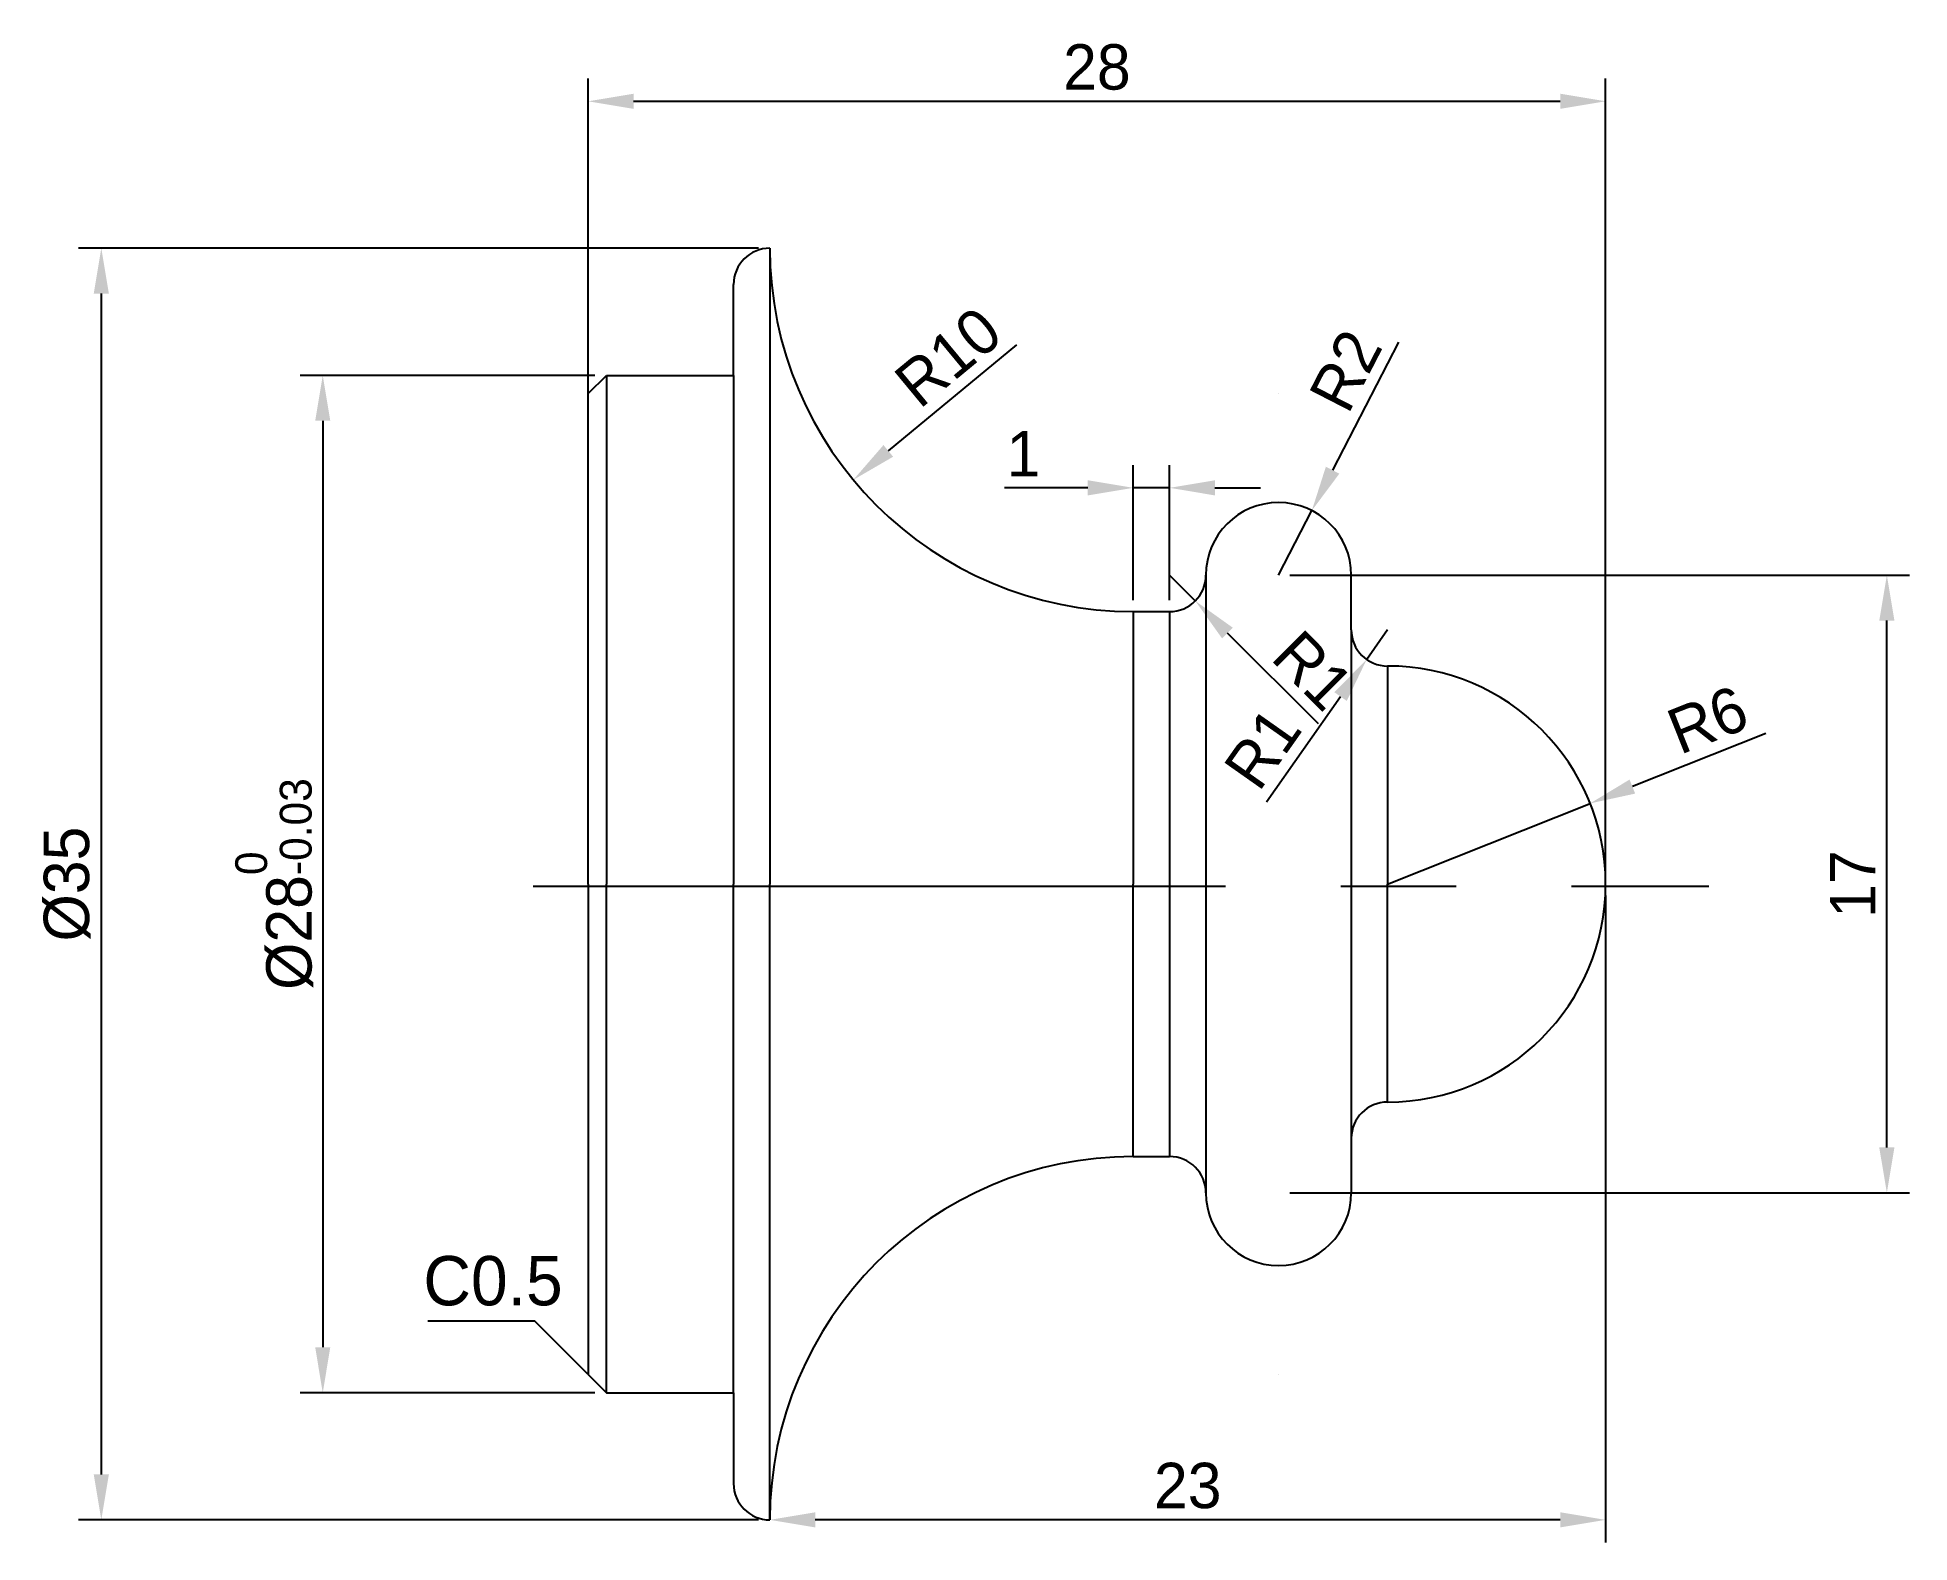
# Model space of a CAD drawing. Header units: millimetres. Extents: x 314.9 to 366.5, y 157.4 to 198.9.
import ezdxf

# ---------------------------------------------------------------- set-up
doc = ezdxf.new("R2010")
doc.units = ezdxf.units.MM
doc.linetypes.add('CENTER2', pattern=[28.575, 19.05, -3.175, 3.175, -3.175])
doc.dimstyles.new('ISO-25', dxfattribs={"dimscale": 0.5, "dimtxt": 2.5, "dimasz": 2.5, "dimexe": 1.25, "dimexo": 0.625, "dimtad": 1, "dimdsep": 46, "dimtxsty": 'Standard', "dimcen": 2.5, "dimadec": 0, "dimazin": 0, "dimtfac": 1, "dimtmove": 0, "dimatfit": 3, "dimfxl": 1, "dimarcsym": 0})

# ---------------------------------------------------------------- blocks, each defined once
blk = doc.blocks.new('*U2')
at = {"color": 0, "linetype": 'CENTER2', "transparency": 16777216}
blk.add_line((-3.948, 0), (28.404, 0), dxfattribs=at)
blk = doc.blocks.new('*D3')
at = {"color": 0, "lineweight": -2, "transparency": 16777216}
for p, q in [((362.51, 179.706), (358.833, 178.242)), ((352.097, 175.56), (357.671, 177.78))]:
    blk.add_line(p, q, dxfattribs=at)
at = {"color": 0, "transparency": 16777216}
blk.add_solid([(358.756, 178.436), (358.91, 178.049), (357.671, 177.78)], dxfattribs=at)
at = {"layer": 'Defpoints', "color": 0, "transparency": 16777216}
for p in [(357.671, 177.78), (352.097, 175.56)]:
    blk.add_point(p, dxfattribs=at)
at = {"color": 0, "transparency": 16777216, "insert": (360.905, 180.076), "char_height": 1.25, "attachment_point": 5, "rotation": 21.7102}
blk.add_mtext('R6', dxfattribs=at)
blk = doc.blocks.new('*D5')
at = {"color": 0, "lineweight": -2, "transparency": 16777216}
for p, q in [((352.097, 182.56), (351.522, 181.743)), ((348.764, 177.824), (350.802, 180.72))]:
    blk.add_line(p, q, dxfattribs=at)
at = {"color": 0, "transparency": 16777216}
blk.add_solid([(350.632, 180.84), (350.973, 180.6), (351.522, 181.743)], dxfattribs=at)
at = {"layer": 'Defpoints', "color": 0, "transparency": 16777216}
for p in [(352.097, 182.56), (351.522, 181.743)]:
    blk.add_point(p, dxfattribs=at)
at = {"color": 0, "transparency": 16777216, "insert": (348.657, 179.301), "char_height": 1.25, "attachment_point": 5, "rotation": 54.8637}
blk.add_mtext('R1', dxfattribs=at)
blk = doc.blocks.new('*D7')
at = {"color": 0, "lineweight": -2, "transparency": 16777216}
for p, q in [((346.097, 184.06), (346.804, 183.353)), ((350.192, 179.965), (347.688, 182.469))]:
    blk.add_line(p, q, dxfattribs=at)
at = {"color": 0, "transparency": 16777216}
blk.add_solid([(347.835, 182.617), (347.541, 182.322), (346.804, 183.353)], dxfattribs=at)
at = {"layer": 'Defpoints', "color": 0, "transparency": 16777216}
for p in [(346.097, 184.06), (346.804, 183.353)]:
    blk.add_point(p, dxfattribs=at)
at = {"color": 0, "transparency": 16777216, "insert": (350.045, 181.438), "char_height": 1.25, "attachment_point": 5, "rotation": 315}
blk.add_mtext('R1', dxfattribs=at)
blk = doc.blocks.new('*D8')
at = {"color": 0, "lineweight": -2, "transparency": 16777216}
for p, q in [((345.097, 183.373), (345.097, 187.09)), ((346.097, 183.373), (346.097, 187.09)), ((343.847, 186.465), (341.555, 186.465)), ((346.097, 186.465), (345.097, 186.465)), ((347.347, 186.465), (348.597, 186.465))]:
    blk.add_line(p, q, dxfattribs=at)
at = {"color": 0, "transparency": 16777216}
for points in [[(343.847, 186.673), (343.847, 186.256), (345.097, 186.465)], [(347.347, 186.673), (347.347, 186.256), (346.097, 186.465)]]:
    blk.add_solid(points, dxfattribs=at)
at = {"layer": 'Defpoints', "color": 0, "transparency": 16777216}
for p in [(345.097, 186.465), (345.097, 183.06), (346.097, 183.06)]:
    blk.add_point(p, dxfattribs=at)
at = {"color": 0, "transparency": 16777216, "insert": (342.076, 187.402), "char_height": 1.25, "attachment_point": 5}
blk.add_mtext('1', dxfattribs=at)
blk = doc.blocks.new('*D9')
at = {"color": 0, "lineweight": -2, "transparency": 16777216}
for p, q in [((358.097, 175.248), (358.097, 157.435)), ((335.097, 158.373), (335.097, 158.685)), ((356.847, 158.06), (336.347, 158.06))]:
    blk.add_line(p, q, dxfattribs=at)
at = {"color": 0, "transparency": 16777216}
for points in [[(336.347, 158.269), (336.347, 157.852), (335.097, 158.06)], [(356.847, 158.269), (356.847, 157.852), (358.097, 158.06)]]:
    blk.add_solid(points, dxfattribs=at)
at = {"layer": 'Defpoints', "color": 0, "transparency": 16777216}
for p in [(358.097, 175.56), (335.097, 158.06), (335.097, 158.06)]:
    blk.add_point(p, dxfattribs=at)
at = {"color": 0, "transparency": 16777216, "insert": (346.597, 158.998), "char_height": 1.25, "attachment_point": 5}
blk.add_mtext('23', dxfattribs=at)
blk = doc.blocks.new('*D10')
at = {"color": 0, "lineweight": -2, "transparency": 16777216}
for p, q in [((330.097, 175.873), (330.097, 197.729)), ((358.097, 175.873), (358.097, 197.729)), ((331.347, 197.104), (356.847, 197.104))]:
    blk.add_line(p, q, dxfattribs=at)
at = {"color": 0, "transparency": 16777216}
for points in [[(331.347, 197.312), (331.347, 196.895), (330.097, 197.104)], [(356.847, 197.312), (356.847, 196.895), (358.097, 197.104)]]:
    blk.add_solid(points, dxfattribs=at)
at = {"layer": 'Defpoints', "color": 0, "transparency": 16777216}
for p in [(358.097, 197.104), (330.097, 175.56), (358.097, 175.56)]:
    blk.add_point(p, dxfattribs=at)
at = {"color": 0, "transparency": 16777216, "insert": (344.097, 198.041), "char_height": 1.25, "attachment_point": 5}
blk.add_mtext('28', dxfattribs=at)
blk = doc.blocks.new('*D11')
at = {"color": 0, "lineweight": -2, "transparency": 16777216}
for p, q in [((334.785, 193.06), (316.074, 193.06)), ((316.699, 191.81), (316.699, 159.31)), ((334.785, 158.06), (316.074, 158.06))]:
    blk.add_line(p, q, dxfattribs=at)
at = {"color": 0, "transparency": 16777216}
for points in [[(316.491, 191.81), (316.908, 191.81), (316.699, 193.06)], [(316.491, 159.31), (316.908, 159.31), (316.699, 158.06)]]:
    blk.add_solid(points, dxfattribs=at)
at = {"layer": 'Defpoints', "color": 0, "transparency": 16777216}
for p in [(335.097, 193.06), (316.699, 158.06), (335.097, 158.06)]:
    blk.add_point(p, dxfattribs=at)
at = {"color": 0, "transparency": 16777216, "insert": (315.762, 175.56), "char_height": 1.25, "attachment_point": 5, "rotation": 90}
blk.add_mtext('%%C35', dxfattribs=at)
blk = doc.blocks.new('*D12')
at = {"color": 0, "lineweight": -2, "transparency": 16777216}
for p, q in [((330.285, 189.56), (322.168, 189.56)), ((322.793, 188.31), (322.793, 162.81)), ((330.285, 161.56), (322.168, 161.56))]:
    blk.add_line(p, q, dxfattribs=at)
at = {"color": 0, "transparency": 16777216}
for points in [[(322.585, 188.31), (323.001, 188.31), (322.793, 189.56)], [(322.585, 162.81), (323.001, 162.81), (322.793, 161.56)]]:
    blk.add_solid(points, dxfattribs=at)
at = {"layer": 'Defpoints', "color": 0, "transparency": 16777216}
for p in [(330.597, 189.56), (322.793, 161.56), (330.597, 161.56)]:
    blk.add_point(p, dxfattribs=at)
at = {"color": 0, "transparency": 16777216, "insert": (321.46, 175.56), "char_height": 1.25, "width": 3.33333, "attachment_point": 5, "rotation": 90}
blk.add_mtext('%%C28{\\H0.7x;\\S0^ -0.03;}', dxfattribs=at)
blk = doc.blocks.new('*D16')
at = {"color": 0, "lineweight": -2, "transparency": 16777216}
blk.add_line((341.887, 190.404), (338.356, 187.481), dxfattribs=at)
at = {"color": 0, "transparency": 16777216}
blk.add_solid([(338.224, 187.642), (338.489, 187.321), (337.393, 186.684)], dxfattribs=at)
at = {"layer": 'Defpoints', "color": 0, "transparency": 16777216}
for p in [(345.097, 193.06), (337.393, 186.684)]:
    blk.add_point(p, dxfattribs=at)
at = {"color": 0, "transparency": 16777216, "insert": (340.006, 190.063), "char_height": 1.25, "attachment_point": 5, "rotation": 39.6132}
blk.add_mtext('R10', dxfattribs=at)
blk = doc.blocks.new('*D17')
at = {"color": 0, "lineweight": -2, "transparency": 16777216}
for p, q in [((352.394, 190.471), (350.583, 186.95)), ((349.097, 184.06), (350.012, 185.839))]:
    blk.add_line(p, q, dxfattribs=at)
at = {"color": 0, "transparency": 16777216}
blk.add_solid([(350.398, 187.046), (350.769, 186.855), (350.012, 185.839)], dxfattribs=at)
at = {"layer": 'Defpoints', "color": 0, "transparency": 16777216}
for p in [(350.012, 185.839), (349.097, 184.06)]:
    blk.add_point(p, dxfattribs=at)
at = {"color": 0, "transparency": 16777216, "insert": (350.941, 189.695), "char_height": 1.25, "attachment_point": 5, "rotation": 62.7834}
blk.add_mtext('R2', dxfattribs=at)
blk = doc.blocks.new('*D18')
at = {"color": 0, "lineweight": -2, "transparency": 16777216}
for p, q in [((349.41, 184.06), (366.461, 184.06)), ((365.836, 168.31), (365.836, 182.81)), ((349.41, 167.06), (366.461, 167.06))]:
    blk.add_line(p, q, dxfattribs=at)
at = {"color": 0, "transparency": 16777216}
for points in [[(365.627, 182.81), (366.044, 182.81), (365.836, 184.06)], [(365.627, 168.31), (366.044, 168.31), (365.836, 167.06)]]:
    blk.add_solid(points, dxfattribs=at)
at = {"layer": 'Defpoints', "color": 0, "transparency": 16777216}
for p in [(349.097, 184.06), (365.836, 184.06), (349.097, 167.06)]:
    blk.add_point(p, dxfattribs=at)
at = {"color": 0, "transparency": 16777216, "insert": (364.898, 175.56), "char_height": 1.25, "attachment_point": 5, "rotation": 90}
blk.add_mtext('17', dxfattribs=at)

msp = doc.modelspace()

# ---------------------------------------------------------------- linework, layer by layer
for p, q in [((335.097, 193.06), (335.097, 193.06)), ((335.097, 193.06), (335.097, 175.56)), ((334.097, 189.56), (334.097, 192.06)), ((330.097, 189.06), (330.597, 189.56)), ((330.597, 189.56), (334.097, 189.56)), ((330.597, 189.56), (330.597, 175.56)), ((334.097, 189.56), (334.097, 175.56)), ((330.097, 175.56), (330.097, 189.06)), ((349.097, 189.06), (349.097, 189.06)), ((347.097, 184.06), (347.097, 167.06)), ((351.097, 182.56), (351.097, 184.06)), ((345.097, 183.06), (346.097, 183.06)), ((345.097, 183.06), (345.097, 175.56)), ((346.097, 183.06), (346.097, 168.06)), ((351.097, 182.56), (351.097, 168.56)), ((352.097, 181.56), (352.097, 181.56)), ((352.097, 181.56), (352.097, 175.56)), ((330.097, 175.56), (330.097, 162.06)), ((330.597, 161.56), (330.597, 175.56)), ((334.097, 161.56), (334.097, 175.56)), ((335.097, 158.06), (335.097, 175.56)), ((345.097, 168.06), (345.097, 175.56)), ((352.097, 169.56), (352.097, 175.56)), ((352.097, 169.56), (352.097, 169.56)), ((351.097, 168.56), (351.097, 167.06)), ((345.097, 168.06), (346.097, 168.06)), ((328.629, 163.529), (325.683, 163.529)), ((330.097, 162.06), (328.629, 163.529)), ((330.097, 162.06), (330.597, 161.56)), ((349.097, 162.06), (349.097, 162.06)), ((330.597, 161.56), (334.097, 161.56)), ((334.097, 161.56), (334.097, 159.06)), ((335.097, 158.06), (335.097, 158.06))]:
    msp.add_line(p, q)
for centre, radius, start, end in [((335.097, 192.06), 1, 90, 180), ((345.097, 193.06), 10, 180, 270), ((349.097, 184.06), 2, 0, 180), ((346.097, 184.06), 1, 270, 0), ((352.097, 182.56), 1, 180, 270), ((352.097, 175.56), 6, 0, 90), ((352.097, 175.56), 6, 270, 0), ((352.097, 168.56), 1, 90, 180), ((345.097, 158.06), 10, 90, 180), ((346.097, 167.06), 1, 0, 90), ((349.097, 167.06), 2, 180, 0), ((335.097, 159.06), 1, 180, 270)]:
    msp.add_arc(centre, radius, start, end)

# ---------------------------------------------------------------- block references
at = {"linetype": 'CENTER2'}
msp.add_blockref('*U2', (332.531, 175.499), dxfattribs=at)

# ---------------------------------------------------------------- texts
at = {"insert": (325.561, 165.322), "char_height": 1.3578, "attachment_point": 1}
msp.add_mtext_dynamic_manual_height_columns('C0.5', width=2.19937, gutter_width=6.789, heights=[0], dxfattribs=at)

# ---------------------------------------------------------------- dimensions: what is measured, and where the dimension line sits
dim = msp.add_aligned_dim(p1=(330.097, 175.56), p2=(358.097, 175.56), distance=21.543, dimstyle='ISO-25')
dim.commit()
dim.dimension.update_dxf_attribs({"geometry": '*D10', "text_midpoint": (344.097, 198.041)})
for base, p1, p2, text, picture, middle in [((316.699, 158.06), (335.097, 193.06), (335.097, 158.06), '%%C35', '*D11', (315.762, 175.56)), ((322.793, 161.56), (330.597, 189.56), (330.597, 161.56), '%%C<>{\\H0.7x;\\S0^ -0.03;}', '*D12', (321.46, 175.56))]:
    dim = msp.add_linear_dim(base=base, p1=p1, p2=p2, angle=90, text=text, dimstyle='ISO-25')
    dim.commit()
    dim.dimension.update_dxf_attribs({"geometry": picture, "text_midpoint": middle})
dim = msp.add_radius_dim(center=(345.097, 193.06), mpoint=(337.393, 186.684), dimstyle='ISO-25')
dim.commit()
dim.dimension.update_dxf_attribs({"geometry": '*D16', "text_midpoint": (340.603, 189.341), "dimtype": 164})
for center, mpoint, picture, middle in [((349.097, 184.06), (350.012, 185.839), '*D17', (350.941, 189.695)), ((346.097, 184.06), (346.804, 183.353), '*D7', (350.045, 181.438)), ((352.097, 182.56), (351.522, 181.743), '*D5', (348.657, 179.301)), ((352.097, 175.56), (357.671, 177.78), '*D3', (360.905, 180.076))]:
    dim = msp.add_radius_dim(center=center, mpoint=mpoint, dimstyle='ISO-25')
    dim.commit()
    dim.dimension.update_dxf_attribs({"geometry": picture, "text_midpoint": middle})
for base, p1, p2, picture, middle in [((345.097, 186.465), (346.097, 183.06), (345.097, 183.06), '*D8', (342.076, 187.402)), ((335.097, 158.06), (358.097, 175.56), (335.097, 158.06), '*D9', (346.597, 158.998))]:
    dim = msp.add_linear_dim(base=base, p1=p1, p2=p2, dimstyle='ISO-25')
    dim.commit()
    dim.dimension.update_dxf_attribs({"geometry": picture, "text_midpoint": middle})
dim = msp.add_linear_dim(base=(365.836, 184.06), p1=(349.097, 167.06), p2=(349.097, 184.06), angle=90, dimstyle='ISO-25')
dim.commit()
dim.dimension.update_dxf_attribs({"geometry": '*D18', "text_midpoint": (364.898, 175.56)})

doc.saveas('drawing.dxf')
